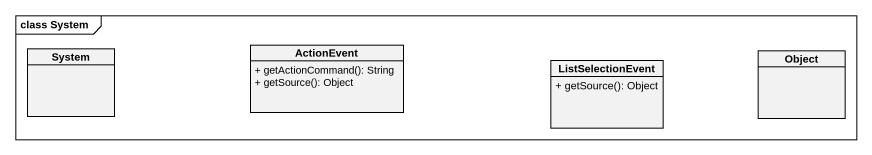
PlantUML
@startuml
mainframe class System
hide circle
hide empty members
skinparam classAttributeIconSize 0
class System
class ActionEvent {
  + getActionCommand(): String
  + getSource(): Object
}
class ListSelectionEvent {
  + getSource(): Object
}
class "Object" as Object_
@enduml
